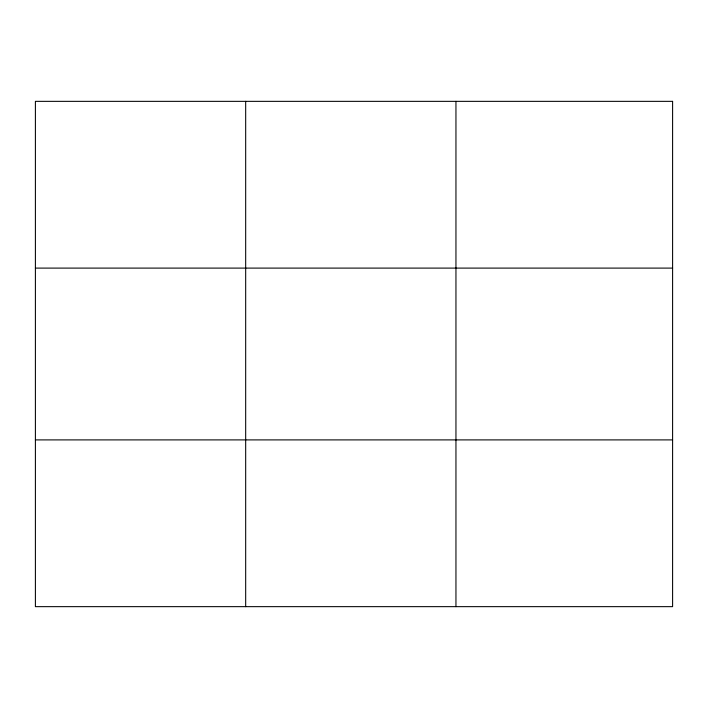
<?xml version="1.0" encoding="UTF-8"?>
<svg xmlns="http://www.w3.org/2000/svg" width="708" height="708" viewBox="0 0 708 708"><rect width="100%" height="100%" fill="white"/><g stroke="black" fill="none" stroke-linecap="round" stroke-linejoin="round"><path stroke-width="1.06" d="M245.676 101.35L245.676 606.65M455.952 101.35L455.952 606.65M35.4 268.102L672.6 268.102M35.4 439.898L672.6 439.898M672.6 101.35L35.4 101.35L35.4 606.65L672.6 606.65L672.6 101.35"/></g></svg>
